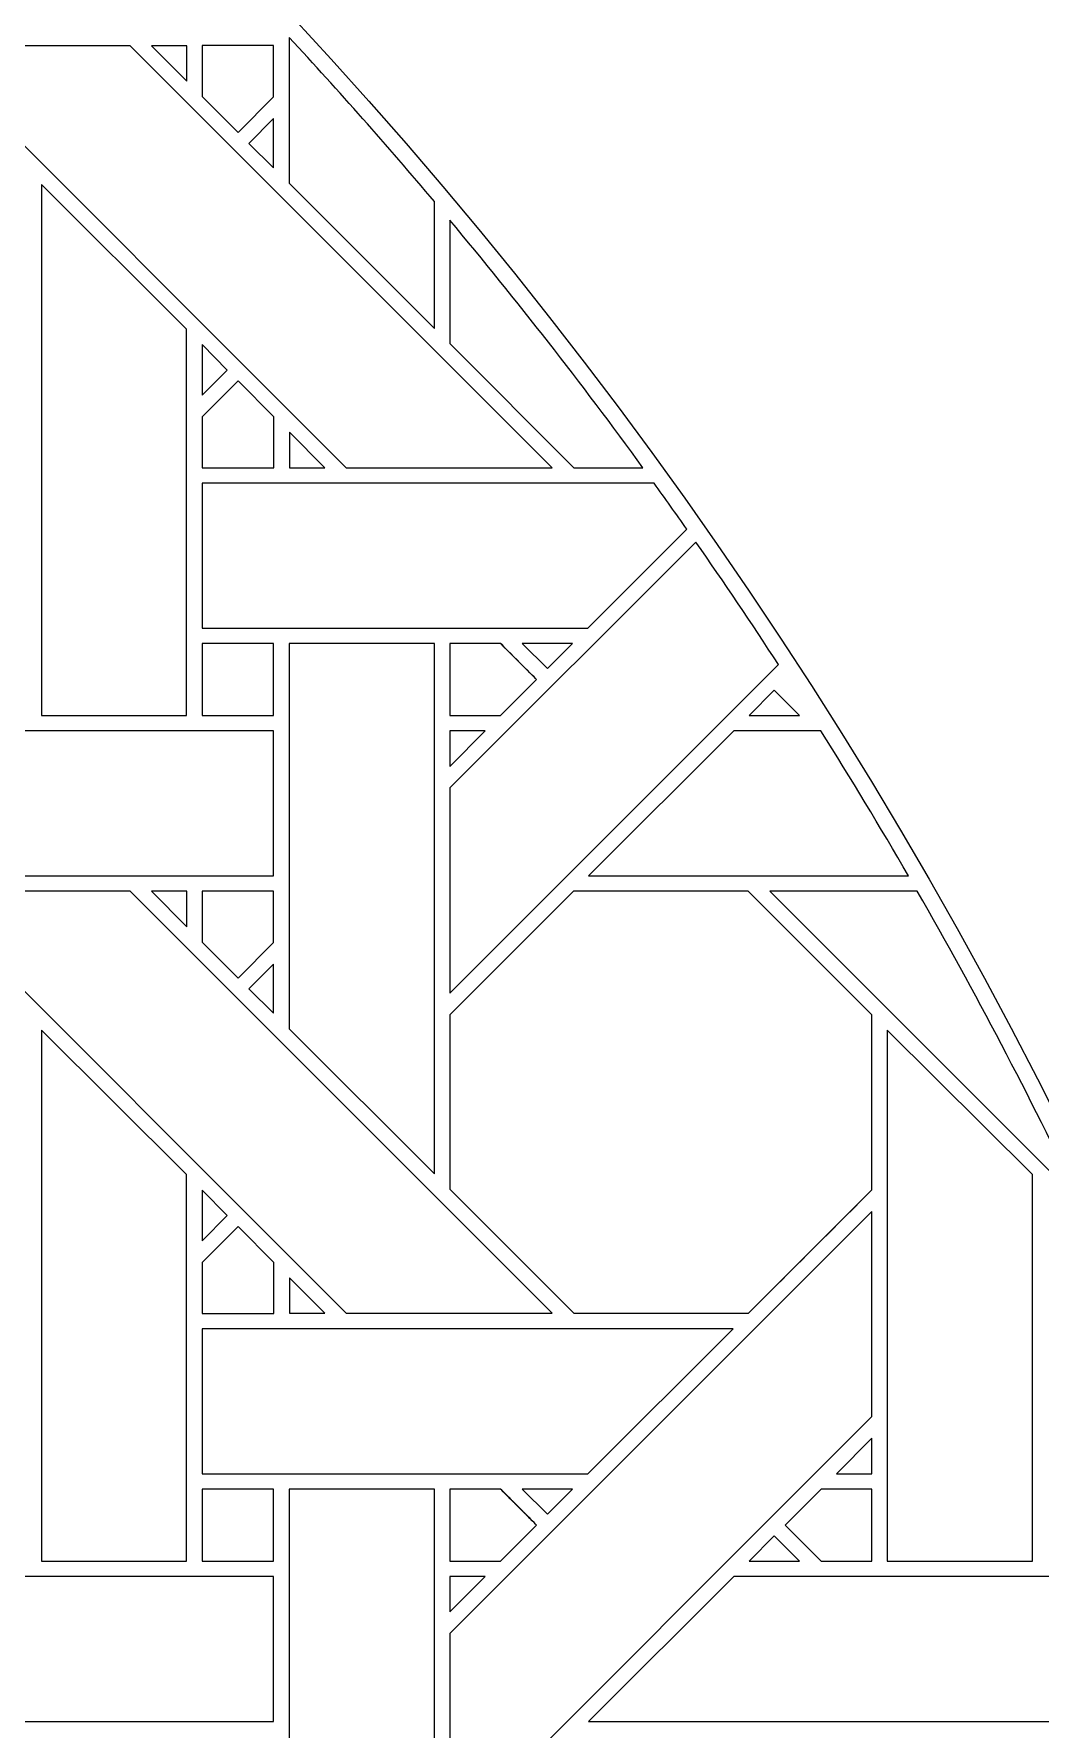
# Model space of a CAD drawing. Header units: inches. Extents: x 6.4 to 18.4, y 3.1 to 15.1.
# Drawn here: x 15.949 to 17.078, y 10.763 to 12.665 of the extents above; entities that cross this region are included whole.
import ezdxf

# ---------------------------------------------------------------- set-up
doc = ezdxf.new("R2010")
doc.units = ezdxf.units.IN
doc.header["$MEASUREMENT"] = 0
doc.layers.add('Design', color=7, linetype='Continuous', lineweight=0)

msp = doc.modelspace()

# ---------------------------------------------------------------- linework, layer by layer
at = {"layer": 'Design'}
for points, knots in [([(12.3829, 15.0948), (9.0691, 15.0948), (6.3829, 12.4085), (6.3829, 9.0948), (6.3829, 5.7811), (9.0691, 3.0948), (12.3829, 3.0948), (15.6966, 3.0948), (18.3829, 5.7811), (18.3829, 9.0948), (18.3829, 12.4085), (15.6966, 15.0948), (12.3829, 15.0948)], [0, 0, 0, 0, 1, 1, 1, 2, 2, 2, 3, 3, 3, 4, 4, 4, 4]), ([(12.3829, 14.3629), (9.4733, 14.3629), (7.1147, 12.0043), (7.1147, 9.0948), (7.1147, 6.1852), (9.4733, 3.8266), (12.3829, 3.8266), (15.2924, 3.8266), (17.651, 6.1852), (17.651, 9.0948), (17.651, 12.0043), (15.2924, 14.3629), (12.3829, 14.3629)], [0, 0, 0, 0, 1, 1, 1, 2, 2, 2, 3, 3, 3, 4, 4, 4, 4]), ([(16.5303, 12.1786), (16.5303, 12.1786), (16.2993, 12.1786), (16.2993, 12.1786), (16.2993, 12.1786), (15.8257, 12.6522), (15.8257, 12.6522), (15.8257, 12.6522), (16.0567, 12.6522), (16.0567, 12.6522), (16.0567, 12.6522), (16.5303, 12.1786), (16.5303, 12.1786)], [0, 0, 0, 0, 1, 1, 1, 2, 2, 2, 3, 3, 3, 4, 4, 4, 4]), ([(16.0808, 12.6522), (16.0808, 12.6522), (16.1202, 12.6522), (16.1202, 12.6522), (16.1202, 12.6522), (16.1202, 12.6124), (16.1202, 12.6124), (16.1202, 12.6124), (16.0808, 12.6522), (16.0808, 12.6522)], [0, 0, 0, 0, 1, 1, 1, 2, 2, 2, 3, 3, 3, 3]), ([(16.1375, 12.6523), (16.1375, 12.6523), (16.2177, 12.6523), (16.2177, 12.6523), (16.2177, 12.6523), (16.2177, 12.5947), (16.2177, 12.5947), (16.2177, 12.5947), (16.1778, 12.5547), (16.1778, 12.5547), (16.1778, 12.5547), (16.1375, 12.5951), (16.1375, 12.5951), (16.1375, 12.5951), (16.1375, 12.6523), (16.1375, 12.6523)], [0, 0, 0, 0, 1, 1, 1, 2, 2, 2, 3, 3, 3, 4, 4, 4, 5, 5, 5, 5]), ([(16.2177, 12.5947), (16.2177, 12.5947), (16.1778, 12.5547), (16.1778, 12.5547), (16.1778, 12.5547), (16.1375, 12.5951), (16.1375, 12.5951), (16.1375, 12.5951), (16.1375, 12.6523), (16.1375, 12.6523), (16.1375, 12.6523), (16.2177, 12.6523), (16.2177, 12.6523), (16.2177, 12.6523), (16.2177, 12.5947), (16.2177, 12.5947)], [0, 0, 0, 0, 1, 1, 1, 2, 2, 2, 3, 3, 3, 4, 4, 4, 5, 5, 5, 5]), ([(16.2352, 12.6614), (16.291, 12.6013), (16.3453, 12.5399), (16.3982, 12.4772), (16.3982, 12.4772), (16.3982, 12.335), (16.3982, 12.335), (16.3982, 12.335), (16.2352, 12.4979), (16.2352, 12.4979), (16.2352, 12.4979), (16.2352, 12.6614), (16.2352, 12.6614)], [0, 0, 0, 0, 1, 1, 1, 2, 2, 2, 3, 3, 3, 4, 4, 4, 4]), ([(16.1899, 12.5426), (16.1899, 12.5426), (16.2177, 12.5704), (16.2177, 12.5704), (16.2177, 12.5704), (16.2177, 12.5152), (16.2177, 12.5152), (16.2177, 12.5152), (16.1899, 12.5426), (16.1899, 12.5426)], [0, 0, 0, 0, 1, 1, 1, 2, 2, 2, 3, 3, 3, 3]), ([(15.9574, 11.9006), (15.9574, 11.9006), (15.9574, 12.4964), (15.9574, 12.4964), (15.9574, 12.4964), (16.1201, 12.3343), (16.1201, 12.3343), (16.1201, 12.3343), (16.1201, 11.9006), (16.1201, 11.9006), (16.1201, 11.9006), (15.9574, 11.9006), (15.9574, 11.9006)], [0, 0, 0, 0, 1, 1, 1, 2, 2, 2, 3, 3, 3, 4, 4, 4, 4]), ([(16.4153, 12.4566), (16.4906, 12.3664), (16.5629, 12.2738), (16.6321, 12.1786), (16.6321, 12.1786), (16.5546, 12.1786), (16.5546, 12.1786), (16.5546, 12.1786), (16.4153, 12.3179), (16.4153, 12.3179), (16.4153, 12.3179), (16.4153, 12.4566), (16.4153, 12.4566)], [0, 0, 0, 0, 1, 1, 1, 2, 2, 2, 3, 3, 3, 4, 4, 4, 4]), ([(16.4153, 12.4566), (16.4906, 12.3664), (16.5629, 12.2738), (16.6321, 12.1786), (16.6321, 12.1786), (16.5546, 12.1786), (16.5546, 12.1786), (16.5546, 12.1786), (16.4153, 12.3179), (16.4153, 12.3179), (16.4153, 12.3179), (16.4153, 12.4566), (16.4153, 12.4566)], [0, 0, 0, 0, 1, 1, 1, 2, 2, 2, 3, 3, 3, 4, 4, 4, 4]), ([(16.1374, 12.26), (16.1374, 12.26), (16.1374, 12.3168), (16.1374, 12.3168), (16.1374, 12.3168), (16.1656, 12.2882), (16.1656, 12.2882), (16.1656, 12.2882), (16.1374, 12.26), (16.1374, 12.26)], [0, 0, 0, 0, 1, 1, 1, 2, 2, 2, 3, 3, 3, 3]), ([(16.2181, 12.1784), (16.2181, 12.1784), (16.1375, 12.1784), (16.1375, 12.1784), (16.1375, 12.1784), (16.1375, 12.2357), (16.1375, 12.2357), (16.1375, 12.2357), (16.1778, 12.276), (16.1778, 12.276), (16.1778, 12.276), (16.2181, 12.2357), (16.2181, 12.2357), (16.2181, 12.2357), (16.2181, 12.1784), (16.2181, 12.1784)], [0, 0, 0, 0, 1, 1, 1, 2, 2, 2, 3, 3, 3, 4, 4, 4, 5, 5, 5, 5]), ([(16.1375, 12.2357), (16.1375, 12.2357), (16.1778, 12.276), (16.1778, 12.276), (16.1778, 12.276), (16.2181, 12.2357), (16.2181, 12.2357), (16.2181, 12.2357), (16.2181, 12.1784), (16.2181, 12.1784), (16.2181, 12.1784), (16.1375, 12.1784), (16.1375, 12.1784), (16.1375, 12.1784), (16.1375, 12.2357), (16.1375, 12.2357)], [0, 0, 0, 0, 1, 1, 1, 2, 2, 2, 3, 3, 3, 4, 4, 4, 5, 5, 5, 5]), ([(16.2751, 12.1786), (16.2751, 12.1786), (16.2354, 12.1786), (16.2354, 12.1786), (16.2354, 12.1786), (16.2354, 12.2184), (16.2354, 12.2184), (16.2354, 12.2184), (16.2751, 12.1786), (16.2751, 12.1786)], [0, 0, 0, 0, 1, 1, 1, 2, 2, 2, 3, 3, 3, 3]), ([(16.6814, 12.1096), (16.6814, 12.1096), (16.5704, 11.9986), (16.5704, 11.9986), (16.5704, 11.9986), (16.1375, 11.9986), (16.1375, 11.9986), (16.1375, 11.9986), (16.1375, 12.1613), (16.1375, 12.1613), (16.1375, 12.1613), (16.6445, 12.1613), (16.6445, 12.1613), (16.6569, 12.1442), (16.6692, 12.1269), (16.6814, 12.1096)], [0, 0, 0, 0, 1, 1, 1, 2, 2, 2, 3, 3, 3, 4, 4, 4, 5, 5, 5, 5]), ([(16.784, 11.9579), (16.784, 11.9579), (16.4153, 11.5892), (16.4153, 11.5892), (16.4153, 11.5892), (16.4153, 11.8193), (16.4153, 11.8193), (16.4153, 11.8193), (16.6914, 12.0953), (16.6914, 12.0953), (16.723, 12.05), (16.7539, 12.0042), (16.784, 11.9579)], [0, 0, 0, 0, 1, 1, 1, 2, 2, 2, 3, 3, 3, 4, 4, 4, 4]), ([(16.1375, 11.9814), (16.1375, 11.9814), (16.2177, 11.9814), (16.2177, 11.9814), (16.2177, 11.9814), (16.2177, 11.9006), (16.2177, 11.9006), (16.2177, 11.9006), (16.1375, 11.9006), (16.1375, 11.9006), (16.1375, 11.9006), (16.1375, 11.9814), (16.1375, 11.9814)], [0, 0, 0, 0, 1, 1, 1, 2, 2, 2, 3, 3, 3, 4, 4, 4, 4]), ([(16.2177, 11.9006), (16.2177, 11.9006), (16.1375, 11.9006), (16.1375, 11.9006), (16.1375, 11.9006), (16.1375, 11.9814), (16.1375, 11.9814), (16.1375, 11.9814), (16.2177, 11.9814), (16.2177, 11.9814), (16.2177, 11.9814), (16.2177, 11.9006), (16.2177, 11.9006)], [0, 0, 0, 0, 1, 1, 1, 2, 2, 2, 3, 3, 3, 4, 4, 4, 4]), ([(16.2352, 11.5492), (16.2352, 11.5492), (16.2352, 11.9814), (16.2352, 11.9814), (16.2352, 11.9814), (16.3982, 11.9814), (16.3982, 11.9814), (16.3982, 11.9814), (16.3982, 11.3863), (16.3982, 11.3863), (16.3982, 11.3863), (16.2352, 11.5492), (16.2352, 11.5492)], [0, 0, 0, 0, 1, 1, 1, 2, 2, 2, 3, 3, 3, 4, 4, 4, 4]), ([(16.4153, 11.9814), (16.4153, 11.9814), (16.4724, 11.9814), (16.4724, 11.9814), (16.4775, 11.9763), (16.5083, 11.9455), (16.5127, 11.9411), (16.5127, 11.9411), (16.4723, 11.9006), (16.4723, 11.9006), (16.4723, 11.9006), (16.4153, 11.9006), (16.4153, 11.9006), (16.4153, 11.9006), (16.4153, 11.9814), (16.4153, 11.9814)], [0, 0, 0, 0, 1, 1, 1, 2, 2, 2, 3, 3, 3, 4, 4, 4, 5, 5, 5, 5]), ([(16.4981, 11.9557), (16.4981, 11.9557), (16.5127, 11.9411), (16.5127, 11.9411), (16.5127, 11.9411), (16.4723, 11.9006), (16.4723, 11.9006), (16.4723, 11.9006), (16.4153, 11.9006), (16.4153, 11.9006), (16.4153, 11.9006), (16.4153, 11.9814), (16.4153, 11.9814), (16.4153, 11.9814), (16.4724, 11.9814), (16.4724, 11.9814), (16.478, 11.9758), (16.4884, 11.9653), (16.4981, 11.9557)], [0, 0, 0, 0, 1, 1, 1, 2, 2, 2, 3, 3, 3, 4, 4, 4, 5, 5, 5, 6, 6, 6, 6]), ([(16.4967, 11.9814), (16.4967, 11.9814), (16.5532, 11.9814), (16.5532, 11.9814), (16.5532, 11.9814), (16.5249, 11.9532), (16.5249, 11.9532), (16.5249, 11.9532), (16.4967, 11.9814), (16.4967, 11.9814)], [0, 0, 0, 0, 1, 1, 1, 2, 2, 2, 3, 3, 3, 3]), ([(16.7511, 11.9006), (16.7511, 11.9006), (16.7794, 11.9289), (16.7794, 11.9289), (16.7794, 11.9289), (16.8076, 11.9006), (16.8076, 11.9006), (16.8076, 11.9006), (16.7511, 11.9006), (16.7511, 11.9006)], [0, 0, 0, 0, 1, 1, 1, 2, 2, 2, 3, 3, 3, 3]), ([(16.2177, 11.8835), (16.2177, 11.8835), (16.2177, 11.7207), (16.2177, 11.7207), (16.2177, 11.7207), (15.6224, 11.7207), (15.6224, 11.7207), (15.6224, 11.7207), (15.7853, 11.8835), (15.7853, 11.8835), (15.7853, 11.8835), (16.2177, 11.8835), (16.2177, 11.8835)], [0, 0, 0, 0, 1, 1, 1, 2, 2, 2, 3, 3, 3, 4, 4, 4, 4]), ([(16.4551, 11.8835), (16.4551, 11.8835), (16.4153, 11.8436), (16.4153, 11.8436), (16.4153, 11.8436), (16.4153, 11.8835), (16.4153, 11.8835), (16.4153, 11.8835), (16.4551, 11.8835), (16.4551, 11.8835)], [0, 0, 0, 0, 1, 1, 1, 2, 2, 2, 3, 3, 3, 3]), ([(16.9299, 11.7207), (16.9299, 11.7207), (16.5711, 11.7207), (16.5711, 11.7207), (16.5711, 11.7207), (16.734, 11.8835), (16.734, 11.8835), (16.734, 11.8835), (16.8317, 11.8835), (16.8317, 11.8835), (16.8654, 11.8298), (16.8981, 11.7756), (16.9299, 11.7207)], [0, 0, 0, 0, 1, 1, 1, 2, 2, 2, 3, 3, 3, 4, 4, 4, 4]), ([(16.5303, 11.2299), (16.5303, 11.2299), (16.2993, 11.2299), (16.2993, 11.2299), (16.2993, 11.2299), (15.8257, 11.7035), (15.8257, 11.7035), (15.8257, 11.7035), (16.0567, 11.7035), (16.0567, 11.7035), (16.0567, 11.7035), (16.5303, 11.2299), (16.5303, 11.2299)], [0, 0, 0, 0, 1, 1, 1, 2, 2, 2, 3, 3, 3, 4, 4, 4, 4]), ([(16.0808, 11.7035), (16.0808, 11.7035), (16.1202, 11.7035), (16.1202, 11.7035), (16.1202, 11.7035), (16.1202, 11.6637), (16.1202, 11.6637), (16.1202, 11.6637), (16.0808, 11.7035), (16.0808, 11.7035)], [0, 0, 0, 0, 1, 1, 1, 2, 2, 2, 3, 3, 3, 3]), ([(16.1375, 11.7035), (16.1375, 11.7035), (16.2177, 11.7035), (16.2177, 11.7035), (16.2177, 11.7035), (16.2177, 11.6459), (16.2177, 11.6459), (16.2177, 11.6459), (16.1778, 11.606), (16.1778, 11.606), (16.1778, 11.606), (16.1375, 11.6463), (16.1375, 11.6463), (16.1375, 11.6463), (16.1375, 11.7035), (16.1375, 11.7035)], [0, 0, 0, 0, 1, 1, 1, 2, 2, 2, 3, 3, 3, 4, 4, 4, 5, 5, 5, 5]), ([(16.1778, 11.606), (16.1778, 11.606), (16.1375, 11.6463), (16.1375, 11.6463), (16.1375, 11.6463), (16.1375, 11.7035), (16.1375, 11.7035), (16.1375, 11.7035), (16.2177, 11.7035), (16.2177, 11.7035), (16.2177, 11.7035), (16.2177, 11.6459), (16.2177, 11.6459), (16.2177, 11.6459), (16.1778, 11.606), (16.1778, 11.606)], [0, 0, 0, 0, 1, 1, 1, 2, 2, 2, 3, 3, 3, 4, 4, 4, 5, 5, 5, 5]), ([(16.4153, 11.5648), (16.4153, 11.5648), (16.554, 11.7035), (16.554, 11.7035), (16.554, 11.7035), (16.7502, 11.7035), (16.7502, 11.7035), (16.7502, 11.7035), (16.889, 11.5648), (16.889, 11.5648), (16.889, 11.5648), (16.889, 11.3686), (16.889, 11.3686), (16.8712, 11.3507), (16.7593, 11.2389), (16.7503, 11.2299), (16.7503, 11.2299), (16.5546, 11.2299), (16.5546, 11.2299), (16.5546, 11.2299), (16.4153, 11.3691), (16.4153, 11.3691), (16.4153, 11.3691), (16.4153, 11.5648), (16.4153, 11.5648)], [0, 0, 0, 0, 1, 1, 1, 2, 2, 2, 3, 3, 3, 4, 4, 4, 5, 5, 5, 6, 6, 6, 7, 7, 7, 8, 8, 8, 8]), ([(16.889, 11.3686), (16.8711, 11.3506), (16.7592, 11.2389), (16.7503, 11.2299), (16.7503, 11.2299), (16.5546, 11.2299), (16.5546, 11.2299), (16.5546, 11.2299), (16.4153, 11.3691), (16.4153, 11.3691), (16.4153, 11.3691), (16.4153, 11.5648), (16.4153, 11.5648), (16.4153, 11.5648), (16.554, 11.7035), (16.554, 11.7035), (16.554, 11.7035), (16.7502, 11.7035), (16.7502, 11.7035), (16.7502, 11.7035), (16.889, 11.5648), (16.889, 11.5648), (16.889, 11.5648), (16.889, 11.3686), (16.889, 11.3686)], [0, 0, 0, 0, 1, 1, 1, 2, 2, 2, 3, 3, 3, 4, 4, 4, 5, 5, 5, 6, 6, 6, 7, 7, 7, 8, 8, 8, 8]), ([(17.1225, 11.3554), (17.1225, 11.3554), (16.7745, 11.7035), (16.7745, 11.7035), (16.7745, 11.7035), (16.9398, 11.7035), (16.9398, 11.7035), (17.0049, 11.5901), (17.0658, 11.474), (17.1225, 11.3554)], [0, 0, 0, 0, 1, 1, 1, 2, 2, 2, 3, 3, 3, 3]), ([(16.2177, 11.6217), (16.2177, 11.6217), (16.2177, 11.5665), (16.2177, 11.5665), (16.2177, 11.5665), (16.1899, 11.5939), (16.1899, 11.5939), (16.1899, 11.5939), (16.2177, 11.6217), (16.2177, 11.6217)], [0, 0, 0, 0, 1, 1, 1, 2, 2, 2, 3, 3, 3, 3]), ([(15.9574, 10.9519), (15.9574, 10.9519), (15.9574, 11.5477), (15.9574, 11.5477), (15.9574, 11.5477), (16.1201, 11.3856), (16.1201, 11.3856), (16.1201, 11.3856), (16.1201, 10.9519), (16.1201, 10.9519), (16.1201, 10.9519), (15.9574, 10.9519), (15.9574, 10.9519)], [0, 0, 0, 0, 1, 1, 1, 2, 2, 2, 3, 3, 3, 4, 4, 4, 4]), ([(16.9061, 10.9519), (16.9061, 10.9519), (16.9061, 11.5477), (16.9061, 11.5477), (16.9061, 11.5477), (17.0689, 11.3856), (17.0689, 11.3856), (17.0689, 11.3856), (17.0689, 10.9519), (17.0689, 10.9519), (17.0689, 10.9519), (16.9061, 10.9519), (16.9061, 10.9519)], [0, 0, 0, 0, 1, 1, 1, 2, 2, 2, 3, 3, 3, 4, 4, 4, 4]), ([(16.1374, 11.3113), (16.1374, 11.3113), (16.1374, 11.3681), (16.1374, 11.3681), (16.1374, 11.3681), (16.1656, 11.3395), (16.1656, 11.3395), (16.1656, 11.3395), (16.1374, 11.3113), (16.1374, 11.3113)], [0, 0, 0, 0, 1, 1, 1, 2, 2, 2, 3, 3, 3, 3]), ([(16.889, 11.1141), (16.889, 11.1141), (16.4153, 10.6404), (16.4153, 10.6404), (16.4153, 10.6404), (16.4153, 10.8705), (16.4153, 10.8705), (16.4153, 10.8705), (16.889, 11.3441), (16.889, 11.3441), (16.889, 11.3441), (16.889, 11.1141), (16.889, 11.1141)], [0, 0, 0, 0, 1, 1, 1, 2, 2, 2, 3, 3, 3, 4, 4, 4, 4]), ([(16.2181, 11.2297), (16.2181, 11.2297), (16.1375, 11.2297), (16.1375, 11.2297), (16.1375, 11.2297), (16.1375, 11.2869), (16.1375, 11.2869), (16.1375, 11.2869), (16.1778, 11.3273), (16.1778, 11.3273), (16.1778, 11.3273), (16.2181, 11.287), (16.2181, 11.287), (16.2181, 11.287), (16.2181, 11.2297), (16.2181, 11.2297)], [0, 0, 0, 0, 1, 1, 1, 2, 2, 2, 3, 3, 3, 4, 4, 4, 5, 5, 5, 5]), ([(16.2181, 11.2297), (16.2181, 11.2297), (16.1375, 11.2297), (16.1375, 11.2297), (16.1375, 11.2297), (16.1375, 11.2869), (16.1375, 11.2869), (16.1375, 11.2869), (16.1778, 11.3273), (16.1778, 11.3273), (16.1778, 11.3273), (16.2181, 11.287), (16.2181, 11.287), (16.2181, 11.287), (16.2181, 11.2297), (16.2181, 11.2297)], [0, 0, 0, 0, 1, 1, 1, 2, 2, 2, 3, 3, 3, 4, 4, 4, 5, 5, 5, 5]), ([(16.2354, 11.2299), (16.2354, 11.2299), (16.2354, 11.2697), (16.2354, 11.2697), (16.2354, 11.2697), (16.2751, 11.2299), (16.2751, 11.2299), (16.2751, 11.2299), (16.2354, 11.2299), (16.2354, 11.2299)], [0, 0, 0, 0, 1, 1, 1, 2, 2, 2, 3, 3, 3, 3]), ([(16.7332, 11.2126), (16.7332, 11.2126), (16.5704, 11.0499), (16.5704, 11.0499), (16.5704, 11.0499), (16.1375, 11.0499), (16.1375, 11.0499), (16.1375, 11.0499), (16.1375, 11.2126), (16.1375, 11.2126), (16.1375, 11.2126), (16.7332, 11.2126), (16.7332, 11.2126)], [0, 0, 0, 0, 1, 1, 1, 2, 2, 2, 3, 3, 3, 4, 4, 4, 4]), ([(16.889, 11.0897), (16.889, 11.0897), (16.889, 11.0499), (16.889, 11.0499), (16.889, 11.0499), (16.8492, 11.0499), (16.8492, 11.0499), (16.8492, 11.0499), (16.889, 11.0897), (16.889, 11.0897)], [0, 0, 0, 0, 1, 1, 1, 2, 2, 2, 3, 3, 3, 3]), ([(16.1375, 11.0327), (16.1375, 11.0327), (16.2177, 11.0327), (16.2177, 11.0327), (16.2177, 11.0327), (16.2177, 10.9519), (16.2177, 10.9519), (16.2177, 10.9519), (16.1375, 10.9519), (16.1375, 10.9519), (16.1375, 10.9519), (16.1375, 11.0327), (16.1375, 11.0327)], [0, 0, 0, 0, 1, 1, 1, 2, 2, 2, 3, 3, 3, 4, 4, 4, 4]), ([(16.1375, 10.9519), (16.1375, 10.9519), (16.1375, 11.0327), (16.1375, 11.0327), (16.1375, 11.0327), (16.2177, 11.0327), (16.2177, 11.0327), (16.2177, 11.0327), (16.2177, 10.9519), (16.2177, 10.9519), (16.2177, 10.9519), (16.1375, 10.9519), (16.1375, 10.9519)], [0, 0, 0, 0, 1, 1, 1, 2, 2, 2, 3, 3, 3, 4, 4, 4, 4]), ([(16.2352, 10.6004), (16.2352, 10.6004), (16.2352, 11.0326), (16.2352, 11.0326), (16.2352, 11.0326), (16.3982, 11.0326), (16.3982, 11.0326), (16.3982, 11.0326), (16.3982, 10.4375), (16.3982, 10.4375), (16.3982, 10.4375), (16.2352, 10.6004), (16.2352, 10.6004)], [0, 0, 0, 0, 1, 1, 1, 2, 2, 2, 3, 3, 3, 4, 4, 4, 4]), ([(16.4153, 11.0327), (16.4153, 11.0327), (16.4724, 11.0327), (16.4724, 11.0327), (16.4775, 11.0276), (16.5083, 10.9967), (16.5127, 10.9923), (16.5127, 10.9923), (16.4723, 10.9519), (16.4723, 10.9519), (16.4723, 10.9519), (16.4153, 10.9519), (16.4153, 10.9519), (16.4153, 10.9519), (16.4153, 11.0327), (16.4153, 11.0327)], [0, 0, 0, 0, 1, 1, 1, 2, 2, 2, 3, 3, 3, 4, 4, 4, 5, 5, 5, 5]), ([(16.5127, 10.9923), (16.5127, 10.9923), (16.4723, 10.9519), (16.4723, 10.9519), (16.4723, 10.9519), (16.4153, 10.9519), (16.4153, 10.9519), (16.4153, 10.9519), (16.4153, 11.0327), (16.4153, 11.0327), (16.4153, 11.0327), (16.4724, 11.0327), (16.4724, 11.0327), (16.4777, 11.0274), (16.5085, 10.9965), (16.5127, 10.9923)], [0, 0, 0, 0, 1, 1, 1, 2, 2, 2, 3, 3, 3, 4, 4, 4, 5, 5, 5, 5]), ([(16.4967, 11.0326), (16.4967, 11.0326), (16.5532, 11.0326), (16.5532, 11.0326), (16.5532, 11.0326), (16.5249, 11.0045), (16.5249, 11.0045), (16.5249, 11.0045), (16.4967, 11.0326), (16.4967, 11.0326)], [0, 0, 0, 0, 1, 1, 1, 2, 2, 2, 3, 3, 3, 3]), ([(16.889, 10.9519), (16.889, 10.9519), (16.8319, 10.9519), (16.8319, 10.9519), (16.8319, 10.9519), (16.7915, 10.9923), (16.7915, 10.9923), (16.7915, 10.9923), (16.832, 11.0327), (16.832, 11.0327), (16.832, 11.0327), (16.889, 11.0327), (16.889, 11.0327), (16.889, 11.0327), (16.889, 10.9519), (16.889, 10.9519)], [0, 0, 0, 0, 1, 1, 1, 2, 2, 2, 3, 3, 3, 4, 4, 4, 5, 5, 5, 5]), ([(16.889, 10.9519), (16.889, 10.9519), (16.8319, 10.9519), (16.8319, 10.9519), (16.8319, 10.9519), (16.7915, 10.9923), (16.7915, 10.9923), (16.7915, 10.9923), (16.832, 11.0327), (16.832, 11.0327), (16.832, 11.0327), (16.889, 11.0327), (16.889, 11.0327), (16.889, 11.0327), (16.889, 10.9519), (16.889, 10.9519)], [0, 0, 0, 0, 1, 1, 1, 2, 2, 2, 3, 3, 3, 4, 4, 4, 5, 5, 5, 5]), ([(16.7794, 10.9801), (16.7794, 10.9801), (16.8076, 10.9519), (16.8076, 10.9519), (16.8076, 10.9519), (16.7511, 10.9519), (16.7511, 10.9519), (16.7511, 10.9519), (16.7794, 10.9801), (16.7794, 10.9801)], [0, 0, 0, 0, 1, 1, 1, 2, 2, 2, 3, 3, 3, 3]), ([(16.2177, 10.9347), (16.2177, 10.9347), (16.2177, 10.7719), (16.2177, 10.7719), (16.2177, 10.7719), (15.6224, 10.7719), (15.6224, 10.7719), (15.6224, 10.7719), (15.7853, 10.9347), (15.7853, 10.9347), (15.7853, 10.9347), (16.2177, 10.9347), (16.2177, 10.9347)], [0, 0, 0, 0, 1, 1, 1, 2, 2, 2, 3, 3, 3, 4, 4, 4, 4]), ([(16.4551, 10.9347), (16.4551, 10.9347), (16.4153, 10.8949), (16.4153, 10.8949), (16.4153, 10.8949), (16.4153, 10.9347), (16.4153, 10.9347), (16.4153, 10.9347), (16.4551, 10.9347), (16.4551, 10.9347)], [0, 0, 0, 0, 1, 1, 1, 2, 2, 2, 3, 3, 3, 3]), ([(17.1664, 10.9347), (17.1664, 10.9347), (17.1664, 10.7719), (17.1664, 10.7719), (17.1664, 10.7719), (16.5711, 10.7719), (16.5711, 10.7719), (16.5711, 10.7719), (16.734, 10.9347), (16.734, 10.9347), (16.734, 10.9347), (17.1664, 10.9347), (17.1664, 10.9347)], [0, 0, 0, 0, 1, 1, 1, 2, 2, 2, 3, 3, 3, 4, 4, 4, 4])]:
    msp.add_open_spline(points, degree=3, knots=knots, dxfattribs=at)

doc.saveas('drawing.dxf')
